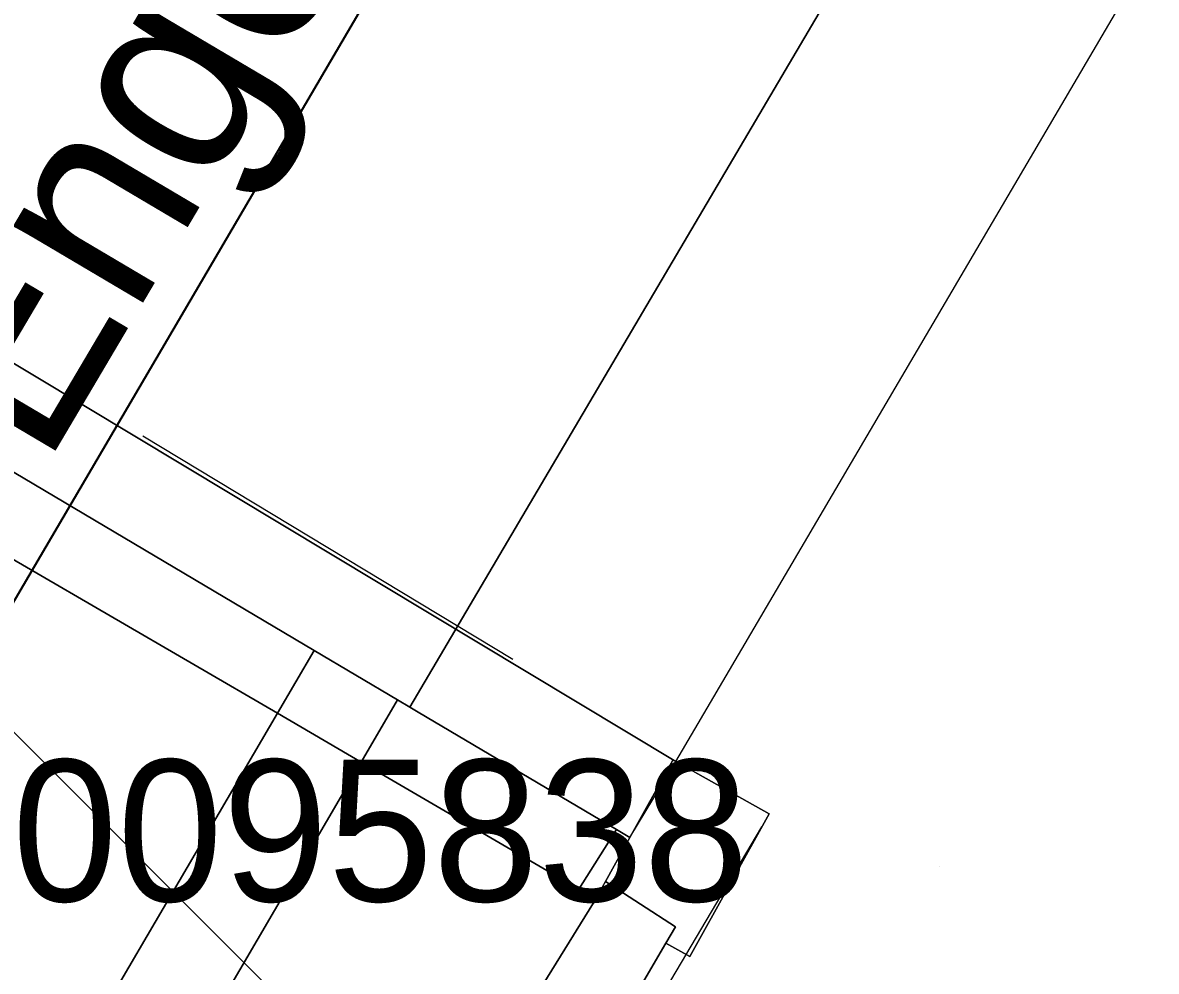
# Model space of a CAD drawing. Header units: metres. Extents: x 0 to 105485, y 0 to 425721.
# Drawn here: x 104930.54 to 104937.75, y 425422.99 to 425429.03 of the extents above; entities that cross this region are included whole.
import ezdxf
from ezdxf.enums import TextEntityAlignment as Align

# ---------------------------------------------------------------- set-up
doc = ezdxf.new("R2010")
doc.units = ezdxf.units.M
doc.header["$MEASUREMENT"] = 0
doc.linetypes.add('KG-PERCEEL-SO', pattern=[19, 5.5, -4, 5.5, -4])
for name, color, linetype, lineweight in [('B-XX-GK-KADEMUUR-G', 150, 'Continuous', 18), ('B-XX-IE-MEUBILAIR-G', 7, 'Continuous', 18), ('B-XX-IE-MEUBILAIR_WATERWEGMEUBILAIR-G', 150, 'Continuous', 18), ('B-XX-KG-GRENS_PERCEEL-G', 150, 'KG-PERCEEL-SO', 18), ('B-XX-KW-KUNSTWERK_DEK-G', 170, 'Continuous', 18), ('B-XX-MO-ONDERZOEK_SONDERING-T', 90, 'Continuous', 18), ('B-XX-OG-BEBOUWING_STRAATNAAM-T', 7, 'Continuous', 18), ('B-XX-OG-GRENS-G', 7, 'Continuous', 18), ('B-XX-OG-WATER_HAVEN-G', 170, 'Continuous', 18), ('B-XX-VH-GESLOTENVERHARDING-G', 10, 'Continuous', 18), ('B-XX-VH-OPENVERHARDING-G', 90, 'Continuous', 18), ('B-XX-VH-OPENVERHARDING_SIERBESTRATING-G', 90, 'Continuous', 18), ('B-XX-VH-OPENVERHARDING_STRAATBAKSTEEN-G', 90, 'Continuous', 18)]:
    doc.layers.add(name, color=color, linetype=linetype, lineweight=lineweight)
doc.layers.add('GIS-WEGVAKKEN', color=2, linetype='Continuous')

msp = doc.modelspace()

# ---------------------------------------------------------------- linework, layer by layer
at = {"layer": 'B-XX-GK-KADEMUUR-G', "ltscale": 0.5}
for points in [[(104933.003, 425424.675), (104933.057, 425424.643), (104934.318, 425423.896), (104934.403, 425423.845), (104934.677, 425424.338), (104934.696, 425424.328), (104927.79, 425428.48), (104927.48, 425427.974), (104927.469, 425427.957), (104928.661, 425427.249), (104928.681, 425427.237), (104929.171, 425426.947), (104929.213, 425426.922), (104932.395, 425425.035), (104932.926, 425424.721)], [(104934.632, 425423.174), (104934.785, 425423.089), (104935.29, 425423.997), (104934.696, 425424.328), (104934.677, 425424.338), (104934.403, 425423.845), (104934.248, 425423.566), (104934.693, 425423.278)], [(104934.055, 425417.52), (104932.141, 425418.909), (104934.632, 425423.174), (104934.693, 425423.278), (104934.248, 425423.566), (104934.172, 425423.43), (104932.857, 425421.307), (104931.589, 425419.133), (104931.426, 425419.199), (104930.972, 425418.341), (104931.567, 425417.999), (104931.875, 425418.484), (104933.381, 425417.408), (104932.747, 425416.482), (104936.804, 425413.636), (104937.725, 425414.956), (104937.316, 425415.243), (104936.71, 425414.374), (104933.443, 425416.625)]]:
    msp.add_lwpolyline(points, close=True, dxfattribs=at)
at = {"layer": 'B-XX-IE-MEUBILAIR-G', "color": 0, "true_color": 0x604a38}
msp.add_polyline3d([(104934.608, 425423.989, 0), (104934.608, 425423.989, 3)], dxfattribs=at)
at = {"layer": 'B-XX-IE-MEUBILAIR_WATERWEGMEUBILAIR-G', "color": 0, "true_color": 0x604a38}
msp.add_polyline3d([(104936.37, 425423.664, 0), (104936.37, 425423.664, 1.5)], dxfattribs=at)
at = {"layer": 'B-XX-KG-GRENS_PERCEEL-G', "ltscale": 0.5, "flags": 128}
msp.add_lwpolyline([(104919.418, 425432.296), (104920.036, 425433.195), (104935.29, 425423.997), (104932.218, 425418.819), (104940.197, 425413.222), (104963.12, 425400.959), (104978.335, 425403.002)], dxfattribs=at)
at = {"layer": 'B-XX-KW-KUNSTWERK_DEK-G', "ltscale": 0.5}
msp.add_lwpolyline([(104933.841, 425438.964), (104930.926, 425434.03), (104927.79, 425428.48), (104927.468, 425427.957), (104928.661, 425427.249), (104928.681, 425427.237), (104929.171, 425426.947), (104929.213, 425426.922), (104932.395, 425425.035), (104932.926, 425424.721), (104933.003, 425424.675), (104933.057, 425424.643), (104934.318, 425423.896), (104934.403, 425423.845), (104934.696, 425424.328), (104939.785, 425432.99), (104943.514, 425439.216)], dxfattribs=at)
at = {"layer": 'B-XX-OG-GRENS-G'}
msp.add_polyline3d([(105062.5, 425437.5, 2.4681), (105052.5, 425432.5, 1.3605), (105042.5, 425427.5, 0.6695), (105032.5, 425422.5, 2.1811), (105027.5, 425417.5, 2.0092), (105017.5, 425412.5, 0.4799), (105007.5, 425412.5, 1.8916), (105002.5, 425412.5, 1.7311), (104997.5, 425412.5, 0.9151), (104992.5, 425412.5, 1.49), (104987.5, 425407.5, 1.7348), (104977.5, 425402.5, 1.9814), (104972.5, 425402.5, 1.9597), (104967.5, 425402.5, 1.9515), (104962.5, 425402.5, 1.9756), (104952.5, 425412.5, 3.4622), (104947.5, 425412.5, 3.482), (104937.5, 425417.5, 2.9624), (104932.5, 425422.5, 3.6411), (104927.5, 425427.5, 3.7382), (104922.5, 425432.5, 3.4533), (104917.5, 425432.5, 3.308), (104902.5, 425432.5, 2.5808)], dxfattribs=at)
at = {"layer": 'B-XX-OG-WATER_HAVEN-G', "ltscale": 0.5}
msp.add_lwpolyline([(104913.961, 425440.723), (104916.238, 425437.207), (104917.858, 425434.705), (104918.233, 425434.948), (104918.927, 425433.792), (104919.374, 425433.736), (104920.068, 425433.628), (104919.973, 425433.234), (104920.612, 425432.846), (104921.258, 425432.453), (104927.189, 425428.851), (104927.79, 425428.48), (104934.696, 425424.328), (104935.29, 425423.997), (104934.785, 425423.089), (104934.632, 425423.174), (104932.141, 425418.909)], dxfattribs=at)
at = {"layer": 'B-XX-VH-GESLOTENVERHARDING-G', "ltscale": 0.5}
for points in [[(104947.275, 425448.956), (104942.934, 425451.513), (104934.367, 425436.982), (104928.661, 425427.249), (104928.681, 425427.237), (104929.171, 425426.947), (104929.213, 425426.922), (104932.395, 425425.035), (104932.926, 425424.721), (104933.003, 425424.675), (104938.715, 425434.36), (104945.608, 425445.992)], [(104933.003, 425424.675), (104933.057, 425424.643), (104934.318, 425423.896), (104934.403, 425423.845), (104934.696, 425424.328), (104939.785, 425432.99), (104943.514, 425439.216), (104946.042, 425443.642), (104945.204, 425444.142), (104947.881, 425448.599), (104947.275, 425448.956), (104945.608, 425445.992), (104938.715, 425434.36)], [(104929.213, 425426.922), (104928.967, 425426.493), (104932.161, 425424.636), (104932.395, 425425.035)], [(104932.161, 425424.636), (104932.694, 425424.324), (104932.926, 425424.721), (104932.395, 425425.035)], [(104933.057, 425424.643), (104933.003, 425424.675), (104932.926, 425424.721), (104932.694, 425424.324), (104934.079, 425423.518), (104934.318, 425423.896)]]:
    msp.add_lwpolyline(points, close=True, dxfattribs=at)
at = {"layer": 'B-XX-VH-OPENVERHARDING-G', "ltscale": 0.5}
msp.add_lwpolyline([(104931.589, 425419.133), (104932.857, 425421.307), (104934.172, 425423.43), (104934.248, 425423.566), (104934.403, 425423.845), (104934.318, 425423.896), (104934.079, 425423.518), (104932.694, 425424.324), (104929.149, 425418.262)], dxfattribs=at)
at = {"layer": 'B-XX-VH-OPENVERHARDING_SIERBESTRATING-G', "ltscale": 0.5}
msp.add_lwpolyline([(104928.611, 425418.575), (104932.161, 425424.636), (104928.967, 425426.493), (104926.206, 425421.684), (104923.38, 425416.685)], dxfattribs=at)
at = {"layer": 'B-XX-VH-OPENVERHARDING_STRAATBAKSTEEN-G', "ltscale": 0.5}
msp.add_lwpolyline([(104929.149, 425418.262), (104932.694, 425424.324), (104932.161, 425424.636), (104928.611, 425418.575)], dxfattribs=at)
at = {"layer": 'GIS-WEGVAKKEN'}
msp.add_lwpolyline([(104918.8891, 425404.5169), (104923.12, 425412.79), (104945.63, 425451.18), (104948.7, 425455), (104952.2267, 425460.4328)], dxfattribs=at)

# ---------------------------------------------------------------- texts
at = {"layer": 'B-XX-MO-ONDERZOEK_SONDERING-T', "color": 10, "lineweight": 18}
msp.add_text('CPT000000095838', height=0.9, dxfattribs=at).set_placement((104929.94, 425423.89), align=Align.MIDDLE_CENTER)
at = {"layer": 'B-XX-OG-BEBOUWING_STRAATNAAM-T'}
msp.add_text('Engelenburgerbrug', height=1.25, rotation=59.4, dxfattribs=at).set_placement((104933.785, 425432.665), align=Align.MIDDLE_CENTER)

doc.saveas('drawing.dxf')
